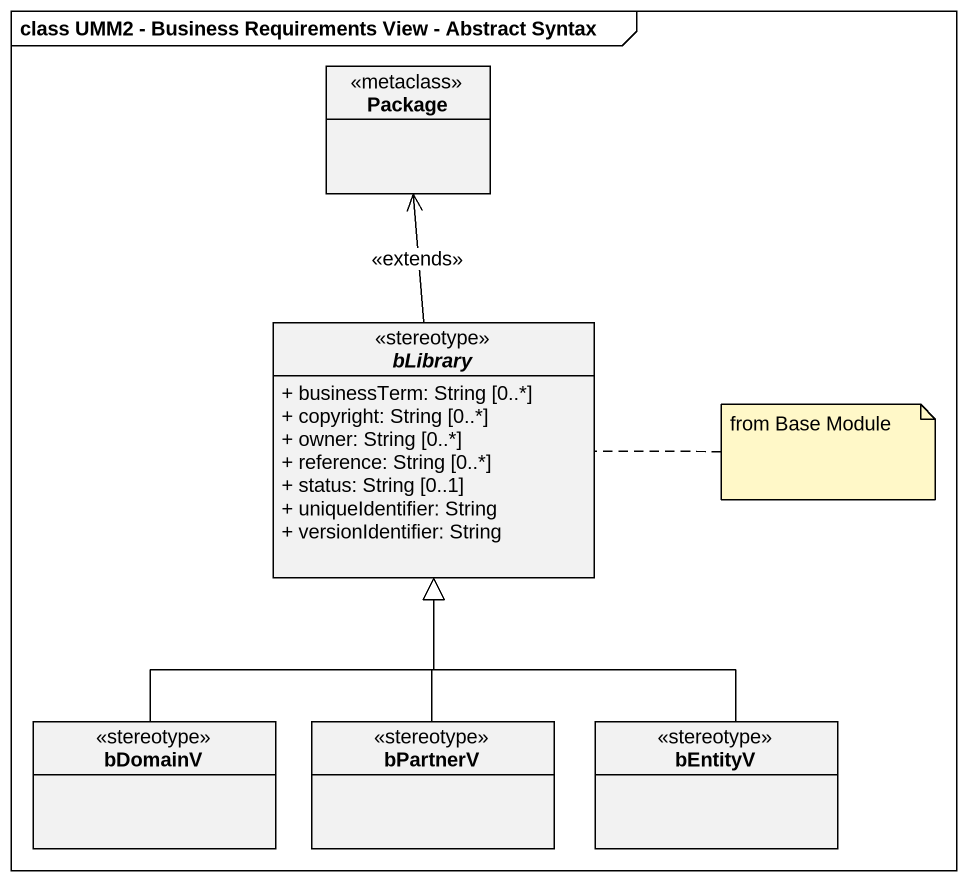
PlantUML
@startuml
mainframe class UMM2 - Business Requirements View - Abstract Syntax
hide circle
hide empty members
skinparam classAttributeIconSize 0
class "Package" as Package_ <<metaclass>>
abstract class bLibrary <<stereotype>> {
  + businessTerm: String [0..*]
  + copyright: String [0..*]
  + owner: String [0..*]
  + reference: String [0..*]
  + status: String [0..1]
  + uniqueIdentifier: String
  + versionIdentifier: String
}
class bDomainV <<stereotype>>
class bPartnerV <<stereotype>>
class bEntityV <<stereotype>>
bLibrary -up-> Package_ : <<extends>>
bDomainV -up-|> bLibrary
bPartnerV -up-|> bLibrary
bEntityV -up-|> bLibrary
note right of bLibrary : from Base Module
@enduml
